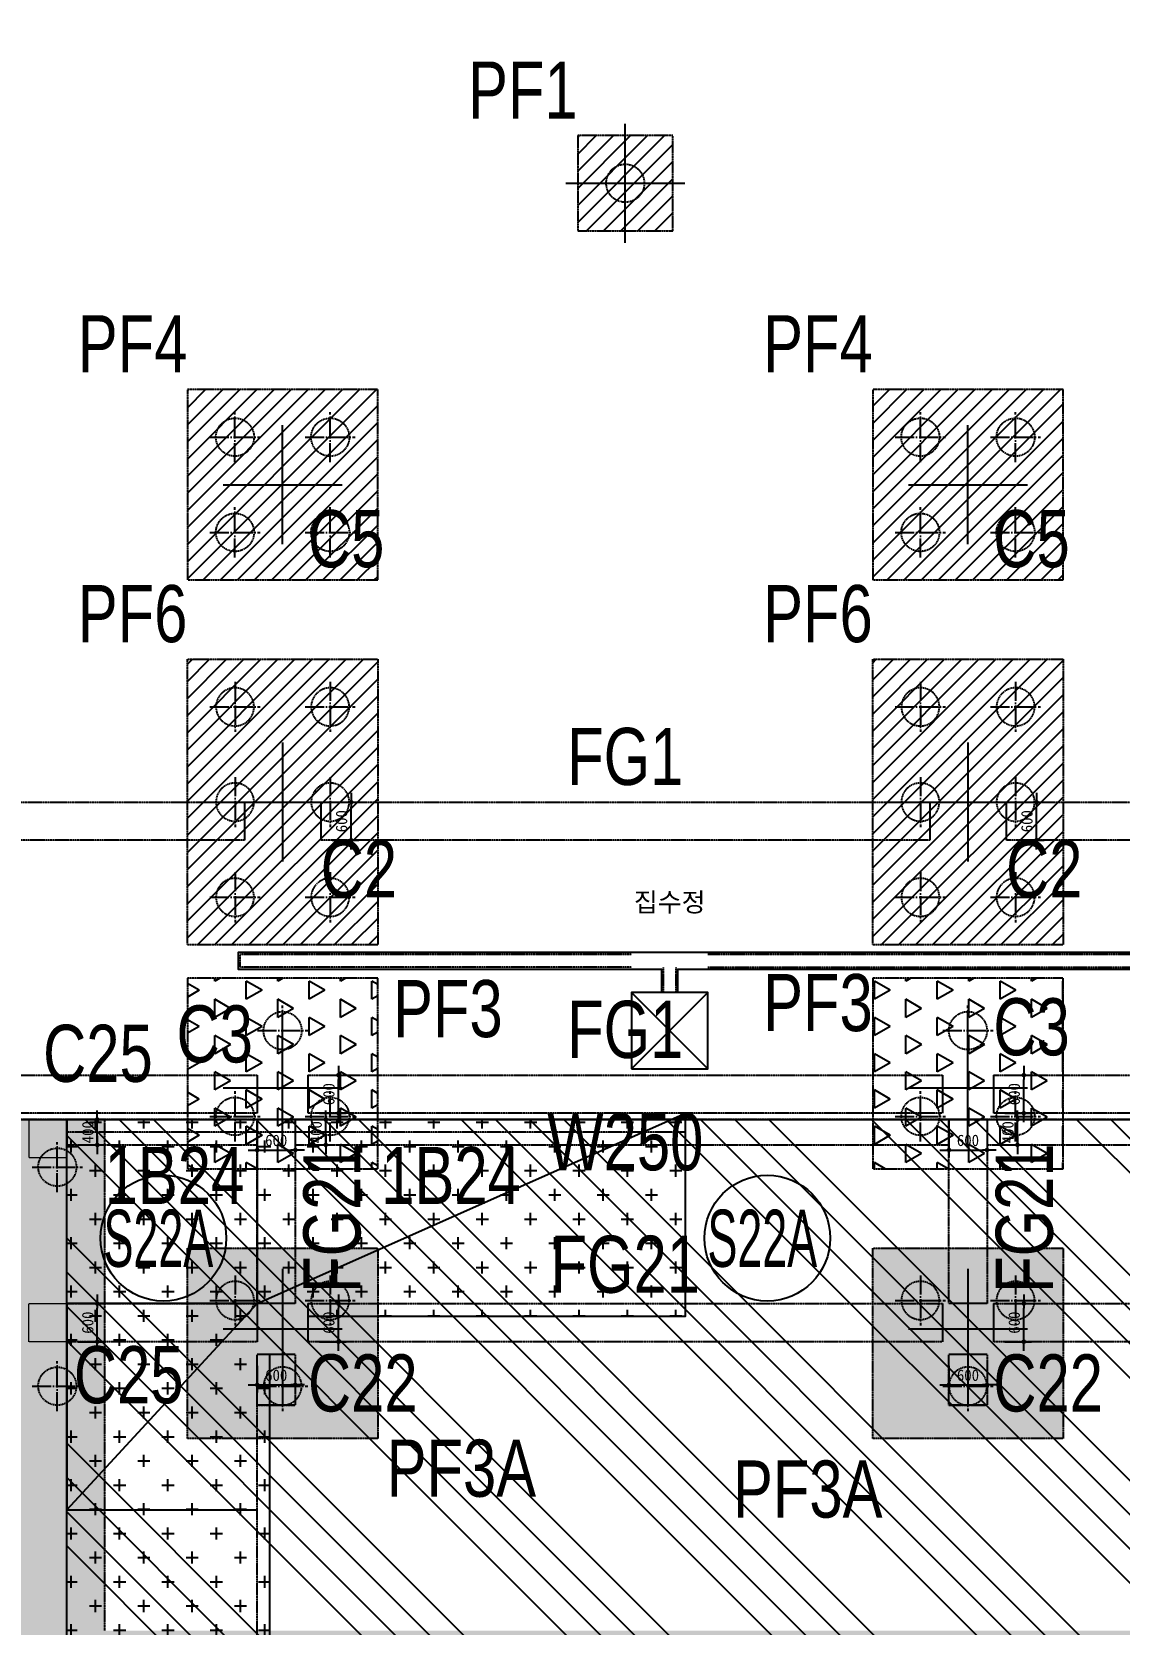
# Model space of a CAD drawing. Header units: millimetres. Extents: x -63681 to 183738, y 27655 to 152096.
# Drawn here: x 109202 to 126336, y 99155 to 124240 of the extents above; entities that cross this region are included whole.
import ezdxf
from ezdxf.enums import TextEntityAlignment as Align

# ---------------------------------------------------------------- set-up
doc = ezdxf.new("R2010")
doc.units = ezdxf.units.MM
doc.linetypes.add('ACAD_ISO04W100', pattern=[30, 24, -3, 0, -3])
doc.linetypes.add('HID', pattern=[2.3, 1.5, -0.8])
doc.layers.get('Defpoints').update_dxf_attribs({"color": 159})
for name, color, linetype in [('$0$A-HAT', 8, 'Continuous'), ('^DECK', 130, 'Continuous'), ('A-CEN', 1, 'Continuous'), ('A-ELE', 7, 'Continuous'), ('A-HAT', 251, 'Continuous'), ('A-OPEN', 1, 'Continuous'), ('BEAM-TEXT', 4, 'Continuous'), ('COLUMN-TEXT', 2, 'Continuous'), ('GIRDER-TEXT', 7, 'Continuous'), ('PILE', 4, 'HID'), ('S-FOOTING', 4, 'HID'), ('TXT-FOOTING', 4, 'HID'), ('TXT-SLAB', 6, 'Continuous'), ('WALL-TEXT', 6, 'Continuous'), ('기초패턴', 1, 'Continuous'), ('보(beam)', 4, 'HID'), ('보(girder)', 7, 'HID'), ('슬래브라인', 7, 'Continuous')]:
    doc.layers.add(name, color=color, linetype=linetype)
doc.layers.add('A-CON', color=2, linetype='Continuous', lineweight=9)
doc.layers.add('NOPLOT', color=191, linetype='Continuous', plot=False)
doc.layers.add('printlayer', color=6, linetype='Continuous', plot=False)
doc.styles.add('Gdim', font='DotumChe.ttf')
doc.styles.add('Gtx', font='Dotum.ttf')
doc.dimstyles.new('Gdim200', dxfattribs={"dimscale": 200, "dimtxt": 3, "dimasz": 1.2, "dimexe": 2, "dimexo": 3, "dimgap": 1, "dimtad": 1, "dimdsep": 46, "dimlunit": 6, "dimtxsty": 'Gdim', "dimblk1": '_CIDOT', "dimblk2": '_CIDOT', "dimsah": 1, "dimcen": 2.5, "dimdle": 2, "dimclrd": 1, "dimclre": 1, "dimclrt": 3, "dimazin": 2, "dimtfac": 1, "dimtix": 1, "dimtmove": 2, "dimatfit": 3, "dimldrblk": '_CIDOT', "dimfxl": 2, "dimtolj": 1, "dimtzin": 0, "dimarcsym": 0})

# ---------------------------------------------------------------- blocks, each defined once
blk = doc.blocks.new('_CIDOT')
at = {"color": 0, "linetype": 'ByBlock'}
blk.add_line((2, 0), (-1, 0), dxfattribs=at)
at = {"color": 0, "linetype": 'ByBlock', "const_width": 0.5}
blk.add_lwpolyline([(-0.25, 0, 1), (0.25, 0, 1)], format="xyb", close=True, dxfattribs=at)
blk = doc.blocks.new('*D338')
at = {"layer": 'Defpoints', "color": 155, "lineweight": -2, "transparency": 16777216}
for p, q in [((-1725, 700), (-1305, 700)), ((-1425, 172), (-1425, 628)), ((-1725, 100), (-1305, 100))]:
    blk.add_line(p, q, dxfattribs=at)
at = {"layer": 'Defpoints', "color": 0, "transparency": 16777216}
for p in [(-1905, 700), (-1425, 700), (-1905, 100)]:
    blk.add_point(p, dxfattribs=at)
at = {"layer": 'Defpoints', "color": 155, "lineweight": -2, "transparency": 16777216, "xscale": 71.99999999999994, "yscale": 71.99999999999994, "zscale": 71.99999999999994}
for p, rotation in [((-1425, 700), 90), ((-1425, 100), 270)]:
    blk.add_blockref('_CIDOT', p, dxfattribs=dict(at, rotation=rotation))
at = {"layer": 'Defpoints', "color": 3, "transparency": 16777216, "insert": (-1576, 400), "char_height": 180, "attachment_point": 5, "rotation": 90, "style": 'Gdim'}
blk.add_mtext('\\A1;{\\C155;600}', dxfattribs=at)
blk = doc.blocks.new('*D210')
at = {"layer": 'Defpoints', "color": 155, "lineweight": -2, "transparency": 16777216}
for p, q in [((-1725, 700), (-1305, 700)), ((-1425, 172), (-1425, 628)), ((-1725, 100), (-1305, 100))]:
    blk.add_line(p, q, dxfattribs=at)
at = {"layer": 'Defpoints', "color": 0, "transparency": 16777216}
for p in [(-1905, 700), (-1425, 700), (-1905, 100)]:
    blk.add_point(p, dxfattribs=at)
at = {"layer": 'Defpoints', "color": 155, "lineweight": -2, "transparency": 16777216, "xscale": 71.99999999999994, "yscale": 71.99999999999994, "zscale": 71.99999999999994}
for p, rotation in [((-1425, 700), 90), ((-1425, 100), 270)]:
    blk.add_blockref('_CIDOT', p, dxfattribs=dict(at, rotation=rotation))
at = {"layer": 'Defpoints', "color": 3, "transparency": 16777216, "insert": (-1576, 400), "char_height": 180, "attachment_point": 5, "rotation": 90, "style": 'Gdim'}
blk.add_mtext('\\A1;{\\C155;600}', dxfattribs=at)
blk = doc.blocks.new('*D360')
at = {"layer": 'Defpoints', "color": 155, "lineweight": -2, "transparency": 16777216}
for p, q in [((-1725, 700), (-1305, 700)), ((-1425, 172), (-1425, 628)), ((-1725, 100), (-1305, 100))]:
    blk.add_line(p, q, dxfattribs=at)
at = {"layer": 'Defpoints', "color": 0, "transparency": 16777216}
for p in [(-1905, 700), (-1425, 700), (-1905, 100)]:
    blk.add_point(p, dxfattribs=at)
at = {"layer": 'Defpoints', "color": 155, "lineweight": -2, "transparency": 16777216, "xscale": 71.99999999999994, "yscale": 71.99999999999994, "zscale": 71.99999999999994}
for p, rotation in [((-1425, 700), 90), ((-1425, 100), 270)]:
    blk.add_blockref('_CIDOT', p, dxfattribs=dict(at, rotation=rotation))
at = {"layer": 'Defpoints', "color": 3, "transparency": 16777216, "insert": (-1576, 400), "char_height": 180, "attachment_point": 5, "rotation": 90, "style": 'Gdim'}
blk.add_mtext('\\A1;{\\C155;600}', dxfattribs=at)
blk = doc.blocks.new('파일')
at = {"color": 1, "linetype": 'ACAD_ISO04W100'}
for p, q in [((16279.4, 3764.4), (16279.4, 3827.6)), ((16247.7, 3796), (16311, 3796))]:
    blk.add_line(p, q, dxfattribs=at)
at = {"layer": 'PILE'}
blk.add_circle((16279.4, 3796), 24, dxfattribs=at)
blk = doc.blocks.new('D600(2.5)PF4')
blk.add_lwpolyline([(31483, -271854), (31483, -274854), (34483, -274854), (34483, -271854), (31483, -271854)])
at = {"layer": 'NOPLOT'}
for p, q in [((32983, -274291), (32983, -272416)), ((32045, -273354), (33920, -273354))]:
    blk.add_line(p, q, dxfattribs=at)
at = {"xscale": 12.50000000000909, "yscale": 12.50000000000909, "zscale": 12.50000000000909}
for p in [(-171260, -320054), (-169760, -320054), (-171260, -321554), (-169760, -321554)]:
    blk.add_blockref('파일', p, dxfattribs=at)
blk = doc.blocks.new('D600(2.5)PF3')
blk.add_lwpolyline([(49397, -264096), (49397, -267096), (52397, -267096), (52397, -264096), (49397, -264096)])
at = {"layer": 'NOPLOT'}
for p, q in [((50897, -266770), (50897, -264865)), ((49960, -265821), (51835, -265821))]:
    blk.add_line(p, q, dxfattribs=at)
at = {"xscale": 12.50000000000909, "yscale": 12.50000000000909, "zscale": 12.50000000000909}
for p in [(-152595, -312371), (-153345, -313721), (-151845, -313721)]:
    blk.add_blockref('파일', p, dxfattribs=at)
blk = doc.blocks.new('D600(2.5)PF3A')
blk.add_lwpolyline([(49397, -264096), (49397, -267096), (52397, -267096), (52397, -264096), (49397, -264096)])
at = {"layer": 'NOPLOT'}
for p, q in [((50897, -266770), (50897, -264865)), ((49960, -265821), (51835, -265821))]:
    blk.add_line(p, q, dxfattribs=at)
at = {"xscale": 12.50000000000909, "yscale": 12.50000000000909, "zscale": 12.50000000000909}
for p in [(-152595, -312371), (-153345, -313721), (-151845, -313721)]:
    blk.add_blockref('파일', p, dxfattribs=at)
blk = doc.blocks.new('D600(2.5)PF6')
blk.add_lwpolyline([(49397, -271104), (49397, -275604), (52397, -275604), (52397, -271104), (49397, -271104)])
at = {"layer": 'NOPLOT'}
for p, q in [((50897, -274291), (50897, -272416)), ((49960, -273354), (51835, -273354))]:
    blk.add_line(p, q, dxfattribs=at)
at = {"xscale": 12.50000000000909, "yscale": 12.50000000000909, "zscale": 12.50000000000909}
for p in [(-153345, -319304), (-151845, -319304), (-153345, -320804), (-151845, -320804), (-153345, -322304), (-151845, -322304)]:
    blk.add_blockref('파일', p, dxfattribs=at)
blk = doc.blocks.new('D600(2.5)PF1')
blk.add_lwpolyline([(32233, -266553), (33733, -266553), (33733, -265053), (32233, -265053), (32233, -266553)])
at = {"layer": 'printlayer'}
for p, q in [((32983, -266740), (32983, -264865)), ((32045, -265803), (33920, -265803))]:
    blk.add_line(p, q, dxfattribs=at)
at = {"xscale": 12.50000000000909, "yscale": 12.50000000000909, "zscale": 12.50000000000909}
blk.add_blockref('파일', (-170510, -313253), dxfattribs=at)
blk = doc.blocks.new('*D222')
at = {"layer": 'Defpoints', "color": 155, "lineweight": -2, "transparency": 16777216}
for p, q in [((-2125, 700), (-1705, 700)), ((-1825, 172), (-1825, 628)), ((-2125, 100), (-1705, 100))]:
    blk.add_line(p, q, dxfattribs=at)
at = {"layer": 'Defpoints', "color": 0, "transparency": 16777216}
for p in [(-2305, 700), (-1825, 700), (-2305, 100)]:
    blk.add_point(p, dxfattribs=at)
at = {"layer": 'Defpoints', "color": 155, "lineweight": -2, "transparency": 16777216, "xscale": 71.99999999999994, "yscale": 71.99999999999994, "zscale": 71.99999999999994}
for p, rotation in [((-1825, 700), 90), ((-1825, 100), 270)]:
    blk.add_blockref('_CIDOT', p, dxfattribs=dict(at, rotation=rotation))
at = {"layer": 'Defpoints', "color": 3, "transparency": 16777216, "insert": (-1976, 400), "char_height": 180, "attachment_point": 5, "rotation": 90, "style": 'Gdim'}
blk.add_mtext('\\A1;{\\C155;600}', dxfattribs=at)
blk = doc.blocks.new('*D224')
at = {"layer": 'Defpoints', "color": 155, "lineweight": -2, "transparency": 16777216}
for p, q in [((-2125, 700), (-1705, 700)), ((-1825, 172), (-1825, 628)), ((-2125, 100), (-1705, 100))]:
    blk.add_line(p, q, dxfattribs=at)
at = {"layer": 'Defpoints', "color": 0, "transparency": 16777216}
for p in [(-2305, 700), (-1825, 700), (-2305, 100)]:
    blk.add_point(p, dxfattribs=at)
at = {"layer": 'Defpoints', "color": 155, "lineweight": -2, "transparency": 16777216, "xscale": 71.99999999999994, "yscale": 71.99999999999994, "zscale": 71.99999999999994}
for p, rotation in [((-1825, 700), 90), ((-1825, 100), 270)]:
    blk.add_blockref('_CIDOT', p, dxfattribs=dict(at, rotation=rotation))
at = {"layer": 'Defpoints', "color": 3, "transparency": 16777216, "insert": (-1976, 400), "char_height": 180, "attachment_point": 5, "rotation": 90, "style": 'Gdim'}
blk.add_mtext('\\A1;{\\C155;600}', dxfattribs=at)
blk = doc.blocks.new('*D226')
at = {"layer": 'Defpoints', "color": 155, "lineweight": -2, "transparency": 16777216}
for p, q in [((-2125, 700), (-1705, 700)), ((-1825, 172), (-1825, 628)), ((-2125, 100), (-1705, 100))]:
    blk.add_line(p, q, dxfattribs=at)
at = {"layer": 'Defpoints', "color": 0, "transparency": 16777216}
for p in [(-2305, 700), (-1825, 700), (-2305, 100)]:
    blk.add_point(p, dxfattribs=at)
at = {"layer": 'Defpoints', "color": 155, "lineweight": -2, "transparency": 16777216, "xscale": 71.99999999999994, "yscale": 71.99999999999994, "zscale": 71.99999999999994}
for p, rotation in [((-1825, 700), 90), ((-1825, 100), 270)]:
    blk.add_blockref('_CIDOT', p, dxfattribs=dict(at, rotation=rotation))
at = {"layer": 'Defpoints', "color": 3, "transparency": 16777216, "insert": (-1976, 400), "char_height": 180, "attachment_point": 5, "rotation": 90, "style": 'Gdim'}
blk.add_mtext('\\A1;{\\C155;600}', dxfattribs=at)
blk = doc.blocks.new('*D242')
at = {"layer": 'Defpoints', "color": 155, "lineweight": -2, "transparency": 16777216}
for p, q in [((-588, 572), (-588, 644)), ((-888, 500), (-468, 500)), ((-588, 100), (-588, 500)), ((-888, 100), (-468, 100)), ((-588, 28), (-588, -44))]:
    blk.add_line(p, q, dxfattribs=at)
at = {"layer": 'Defpoints', "color": 0, "transparency": 16777216}
for p in [(-1068, 500), (-588, 500), (-1068, 100)]:
    blk.add_point(p, dxfattribs=at)
at = {"layer": 'Defpoints', "color": 155, "lineweight": -2, "transparency": 16777216, "xscale": 71.99999999999994, "yscale": 71.99999999999994, "zscale": 71.99999999999994}
for p, rotation in [((-588, 500), 270), ((-588, 100), 90)]:
    blk.add_blockref('_CIDOT', p, dxfattribs=dict(at, rotation=rotation))
at = {"layer": 'Defpoints', "color": 3, "transparency": 16777216, "insert": (-738, 300), "char_height": 180, "attachment_point": 5, "rotation": 90, "style": 'Gdim'}
blk.add_mtext('\\A1;{\\C155;400}', dxfattribs=at)
blk = doc.blocks.new('*D244')
at = {"layer": 'Defpoints', "color": 155, "lineweight": -2, "transparency": 16777216}
for p, q in [((-588, 572), (-588, 644)), ((-888, 500), (-468, 500)), ((-588, 100), (-588, 500)), ((-888, 100), (-468, 100)), ((-588, 28), (-588, -44))]:
    blk.add_line(p, q, dxfattribs=at)
at = {"layer": 'Defpoints', "color": 0, "transparency": 16777216}
for p in [(-1068, 500), (-588, 500), (-1068, 100)]:
    blk.add_point(p, dxfattribs=at)
at = {"layer": 'Defpoints', "color": 155, "lineweight": -2, "transparency": 16777216, "xscale": 71.99999999999994, "yscale": 71.99999999999994, "zscale": 71.99999999999994}
for p, rotation in [((-588, 500), 270), ((-588, 100), 90)]:
    blk.add_blockref('_CIDOT', p, dxfattribs=dict(at, rotation=rotation))
at = {"layer": 'Defpoints', "color": 3, "transparency": 16777216, "insert": (-738, 300), "char_height": 180, "attachment_point": 5, "rotation": 90, "style": 'Gdim'}
blk.add_mtext('\\A1;{\\C155;400}', dxfattribs=at)
blk = doc.blocks.new('*D237')
at = {"layer": 'Defpoints', "color": 155, "lineweight": -2, "transparency": 16777216}
for p, q in [((-588, 572), (-588, 644)), ((-888, 500), (-468, 500)), ((-588, 100), (-588, 500)), ((-888, 100), (-468, 100)), ((-588, 28), (-588, -44))]:
    blk.add_line(p, q, dxfattribs=at)
at = {"layer": 'Defpoints', "color": 0, "transparency": 16777216}
for p in [(-1068, 500), (-588, 500), (-1068, 100)]:
    blk.add_point(p, dxfattribs=at)
at = {"layer": 'Defpoints', "color": 155, "lineweight": -2, "transparency": 16777216, "xscale": 71.99999999999994, "yscale": 71.99999999999994, "zscale": 71.99999999999994}
for p, rotation in [((-588, 500), 270), ((-588, 100), 90)]:
    blk.add_blockref('_CIDOT', p, dxfattribs=dict(at, rotation=rotation))
at = {"layer": 'Defpoints', "color": 3, "transparency": 16777216, "insert": (-738, 300), "char_height": 180, "attachment_point": 5, "rotation": 90, "style": 'Gdim'}
blk.add_mtext('\\A1;{\\C155;400}', dxfattribs=at)
blk = doc.blocks.new('*D220')
at = {"layer": 'Defpoints', "color": 155, "lineweight": -2, "transparency": 16777216}
for p, q in [((-2125, 700), (-1705, 700)), ((-1825, 172), (-1825, 628)), ((-2125, 100), (-1705, 100))]:
    blk.add_line(p, q, dxfattribs=at)
at = {"layer": 'Defpoints', "color": 0, "transparency": 16777216}
for p in [(-2305, 700), (-1825, 700), (-2305, 100)]:
    blk.add_point(p, dxfattribs=at)
at = {"layer": 'Defpoints', "color": 155, "lineweight": -2, "transparency": 16777216, "xscale": 71.99999999999994, "yscale": 71.99999999999994, "zscale": 71.99999999999994}
for p, rotation in [((-1825, 700), 90), ((-1825, 100), 270)]:
    blk.add_blockref('_CIDOT', p, dxfattribs=dict(at, rotation=rotation))
at = {"layer": 'Defpoints', "color": 3, "transparency": 16777216, "insert": (-1976, 400), "char_height": 180, "attachment_point": 5, "rotation": 90, "style": 'Gdim'}
blk.add_mtext('\\A1;{\\C155;600}', dxfattribs=at)
blk = doc.blocks.new('A$Cecc8fa15')
at = {"layer": '기초패턴'}
h = blk.add_hatch(dxfattribs=at)
h.set_pattern_fill('ANSI31', color=256, scale=60)
h.set_pattern_definition([(45, (-385073.9, -148605.02), (-134.70384, 134.70384), [])])
h.paths.add_polyline_path([(41800, -7700), (49000, -7700), (49000, -12450), (41800, -12450)])
h.paths.add_polyline_path([(41800, -27400), (41800, -27100), (42700, -27100), (42711, -24805), (41800, -24800), (41800, -18900), (49750, -18900), (49750, -27400)])
h.paths.add_polyline_path([(49900, -22750), (54100, -22750), (54100, -18250), (49900, -18250)])
h.paths.add_polyline_path([(50500, -11000), (53500, -11000), (53500, -8000), (50500, -8000)])
h.paths.add_polyline_path([(50500, -6750), (53500, -6750), (53500, -2250), (50500, -2250)])
h.paths.add_polyline_path([(61300, -6750), (64300, -6750), (64300, -2250), (61300, -2250)])
h.paths.add_polyline_path([(61300, -11000), (64300, -11000), (64300, -8000), (61300, -8000)])
h.paths.add_polyline_path([(60550, -23500), (65050, -23500), (65050, -17500), (60550, -17500)])
h.paths.add_polyline_path([(56650, -15000), (58150, -15000), (58150, -13500), (56650, -13500)])
h.paths.add_polyline_path([(67450, -15000), (68950, -15000), (68950, -13500), (67450, -13500)])
h.paths.add_polyline_path([(72100, -11000), (75100, -11000), (75100, -8000), (72100, -8000)])
h.paths.add_polyline_path([(72100, -6750), (75100, -6750), (75100, -2250), (72100, -2250)])
h.paths.add_polyline_path([(78250, -6500), (79750, -6500), (79750, -8000), (78250, -8000)])
h.paths.add_polyline_path([(78250, -15000), (79750, -15000), (79750, -13500), (78250, -13500)])
h.paths.add_polyline_path([(71350, -23500), (75850, -23500), (75850, -17500), (71350, -17500)])
h.paths.add_polyline_path([(67450, -27500), (68950, -27500), (68950, -26000), (67450, -26000)])
h.paths.add_polyline_path([(61300, -33000), (64300, -33000), (64300, -30000), (61300, -30000)])
h.paths.add_polyline_path([(61300, -34250), (64300, -34250), (64300, -38750), (61300, -38750)])
h.paths.add_polyline_path([(50500, -43525), (53500, -43525), (53500, -46525), (50500, -46525)])
h.paths.add_polyline_path([(47250, -46300), (48750, -46300), (48750, -43300), (47250, -43300)])
h.paths.add_polyline_path([(72100, -38750), (75100, -38750), (75100, -34250), (72100, -34250)])
h.paths.add_polyline_path([(72100, -33000), (75100, -33000), (75100, -30000), (72100, -30000)])
h.paths.add_polyline_path([(78250, -27500), (79750, -27500), (79750, -26000), (78250, -26000)])
h.paths.add_polyline_path([(82900, -30000), (85900, -30000), (85900, -33000), (82900, -33000)])
h.paths.add_polyline_path([(89050, -27500), (90550, -27500), (90550, -26000), (89050, -26000)])
h.paths.add_polyline_path([(93700, -33000), (96700, -33000), (96700, -30000), (93700, -30000)])
h.paths.add_polyline_path([(99850, -27500), (101350, -27500), (101350, -26000), (99850, -26000)])
h.paths.add_polyline_path([(104500, -33000), (107500, -33000), (107500, -30000), (104500, -30000)])
h.paths.add_polyline_path([(119800, -36400), (127000, -36400), (127000, -29700), (119800, -29700)])
h.paths.add_polyline_path([(114100, -46300), (115600, -46300), (115600, -43300), (114100, -43300)])
h.paths.add_polyline_path([(119175, -46300), (122175, -46300), (122175, -43300), (119175, -43300)])
h.paths.add_polyline_path([(102050, -55700), (103550, -55700), (103550, -52700), (102050, -52700)])
h.paths.add_polyline_path([(107525, -55700), (110525, -55700), (110525, -52700), (107525, -52700)])
h.paths.add_polyline_path([(114100, -51350), (115600, -51350), (115600, -49850), (114100, -49850)])
h.paths.add_polyline_path([(119175, -55700), (122175, -55700), (122175, -52700), (119175, -52700)])
h.paths.add_polyline_path([(114100, -58350), (115600, -58350), (115600, -56850), (114100, -56850)])
h.paths.add_polyline_path([(107525, -62500), (110525, -62500), (110525, -59500), (107525, -59500)])
h.paths.add_polyline_path([(102050, -62500), (103550, -62500), (103550, -59500), (102050, -59500)])
h.paths.add_polyline_path([(119175, -60400), (122175, -60400), (122175, -57400), (119175, -57400)])
h.paths.add_polyline_path([(119175, -62500), (122175, -62500), (122175, -61000), (119175, -61000)])
h.paths.add_polyline_path([(114100, -65500), (115600, -65500), (115600, -64000), (114100, -64000)])
h.paths.add_polyline_path([(107525, -70000), (110525, -70000), (110525, -67000), (107525, -67000)])
h.paths.add_polyline_path([(102050, -70000), (103550, -70000), (103550, -67000), (102050, -67000)])
h.paths.add_polyline_path([(119175, -70000), (122175, -70000), (122175, -67000), (119175, -67000)])
h.paths.add_polyline_path([(51250, -66300), (52750, -66300), (52750, -69300), (51250, -69300)])
h = blk.add_hatch(dxfattribs=at)
h.set_pattern_fill('AR-B88', color=256, scale=3, angle=90)
h.set_pattern_definition([(90, (-385073.9, -148605), (-609.6, 4e-14), []), (180, (-385073.9, -148605.02), (-609.6, -304.8), [609.6, -609.6])])
h.paths.add_polyline_path([(50500, -39275), (53500, -39275), (53500, -42275), (50500, -42275)])
h.paths.add_polyline_path([(61300, -43525), (64300, -43525), (64300, -46525), (61300, -46525)], flags=17)
h.paths.add_polyline_path([(72100, -43525), (75100, -43525), (75100, -46525), (72100, -46525)], flags=17)
h.paths.add_polyline_path([(82900, -43525), (85900, -43525), (85900, -46525), (82900, -46525)], flags=17)
h.paths.add_polyline_path([(93400, -43800), (103300, -43800), (103300, -48700), (93400, -48700)])
h.paths.add_polyline_path([(93700, -70000), (96700, -70000), (96700, -67000), (93700, -67000)])
h.paths.add_polyline_path([(82900, -66650), (85900, -66650), (85900, -69650), (82900, -69650)])
h.paths.add_polyline_path([(72100, -69300), (75100, -69300), (75100, -66300), (72100, -66300)], flags=17)
h.paths.add_polyline_path([(61300, -66300), (64300, -66300), (64300, -69300), (61300, -69300)], flags=17)
h.paths.add_polyline_path([(97900, -68600), (96700, -68600), (96700, -69500), (100000, -69500), (100000, -49550), (60000, -49550), (60000, -41500), (58500, -41500), (58500, -68300), (61300, -68300), (61300, -67400), (60100, -67400), (60100, -64900), (61300, -64900), (61300, -66300), (64300, -66300), (64300, -68300), (72100, -68300), (72100, -66300), (75100, -66300), (75100, -68300), (82900, -68300), (82900, -66650), (85900, -66650), (85900, -69500), (93700, -69500), (93700, -67000), (96700, -67000), (96700, -66100), (97900, -66100)])
h = blk.add_hatch(dxfattribs=at)
h.set_pattern_fill('TRIANG', color=256, scale=60, angle=90)
h.set_pattern_definition([(150, (-385073.9, -148605), (-494.9335, -285.75), [285.75, -285.75]), (210, (-385073.9, -148605), (-3e-07, -571.5), [285.75, -285.75]), (90, (-385321.36, -148747.9), (-494.9335, 285.75), [285.75, -285.75])])
h.paths.add_polyline_path([(61300, -39275), (64300, -39275), (64300, -42275), (61300, -42275)])
h.paths.add_polyline_path([(72100, -39275), (75100, -39275), (75100, -42275), (72100, -42275)])
blk = doc.blocks.new('*U339')
at = {"layer": 'Defpoints'}
for p, q in [((-1905.451, 700), (-1905.451, 100)), ((7694.549, 700), (7694.549, 100))]:
    blk.add_line(p, q, dxfattribs=at)
at = {"layer": '보(girder)'}
for p, q in [((-1905.451, 700), (7694.549, 700)), ((7694.549, 100), (-1905.451, 100))]:
    blk.add_line(p, q, dxfattribs=at)
at = {"layer": 'Defpoints'}
dim = blk.add_linear_dim(base=(-1425.451, 700), p1=(-1905.451, 100), p2=(-1905.451, 700), angle=90, text='{\\C155;<>}', dimstyle='Gdim200', override={"dimscale": 60, "dimzin": 8, "dimclrd": 155, "dimclre": 155}, dxfattribs=at)
dim.commit()
dim.dimension.update_dxf_attribs({"geometry": '*D338', "text_midpoint": (-1575.571, 400)})
blk = doc.blocks.new('*U211')
at = {"layer": 'Defpoints'}
for p, q in [((-1905.451, 700), (-1905.451, 100)), ((8094.549, 700), (8094.549, 100))]:
    blk.add_line(p, q, dxfattribs=at)
at = {"layer": '보(girder)'}
for p, q in [((-1905.451, 700), (8094.549, 700)), ((8094.549, 100), (-1905.451, 100))]:
    blk.add_line(p, q, dxfattribs=at)
at = {"layer": 'Defpoints'}
dim = blk.add_linear_dim(base=(-1425.451, 700), p1=(-1905.451, 100), p2=(-1905.451, 700), angle=90, text='{\\C155;<>}', dimstyle='Gdim200', override={"dimscale": 60, "dimzin": 8, "dimclrd": 155, "dimclre": 155}, dxfattribs=at)
dim.commit()
dim.dimension.update_dxf_attribs({"geometry": '*D210', "text_midpoint": (-1575.571, 400)})
blk = doc.blocks.new('*U361')
at = {"layer": 'Defpoints'}
for p, q in [((-1905.451, 700), (-1905.451, 100)), ((7894.549, 700), (7894.549, 100))]:
    blk.add_line(p, q, dxfattribs=at)
at = {"layer": '보(girder)'}
for p, q in [((-1905.451, 700), (7894.549, 700)), ((7894.549, 100), (-1905.451, 100))]:
    blk.add_line(p, q, dxfattribs=at)
at = {"layer": 'Defpoints'}
dim = blk.add_linear_dim(base=(-1425.451, 700), p1=(-1905.451, 100), p2=(-1905.451, 700), angle=90, text='{\\C155;<>}', dimstyle='Gdim200', override={"dimscale": 60, "dimzin": 8, "dimclrd": 155, "dimclre": 155}, dxfattribs=at)
dim.commit()
dim.dimension.update_dxf_attribs({"geometry": '*D360', "text_midpoint": (-1575.571, 400)})
blk = doc.blocks.new('*U223')
at = {"layer": 'Defpoints'}
for p, q in [((-2305.451, 700), (-2305.451, 100)), ((594.549, 700), (594.549, 100))]:
    blk.add_line(p, q, dxfattribs=at)
at = {"layer": '보(girder)'}
for p, q in [((-2305.451, 700), (594.549, 700)), ((594.549, 100), (-2305.451, 100))]:
    blk.add_line(p, q, dxfattribs=at)
at = {"layer": 'Defpoints'}
dim = blk.add_linear_dim(base=(-1825.451, 700), p1=(-2305.451, 100), p2=(-2305.451, 700), angle=90, text='{\\C155;<>}', dimstyle='Gdim200', override={"dimscale": 60, "dimzin": 8, "dimclrd": 155, "dimclre": 155}, dxfattribs=at)
dim.commit()
dim.dimension.update_dxf_attribs({"geometry": '*D222', "text_midpoint": (-1975.571, 400)})
blk = doc.blocks.new('*U225')
at = {"layer": 'Defpoints'}
for p, q in [((-2305.451, 700), (-2305.451, 100)), ((7694.549, 700), (7694.549, 100))]:
    blk.add_line(p, q, dxfattribs=at)
at = {"layer": '보(girder)'}
for p, q in [((-2305.451, 700), (7694.549, 700)), ((7694.549, 100), (-2305.451, 100))]:
    blk.add_line(p, q, dxfattribs=at)
at = {"layer": 'Defpoints'}
dim = blk.add_linear_dim(base=(-1825.451, 700), p1=(-2305.451, 100), p2=(-2305.451, 700), angle=90, text='{\\C155;<>}', dimstyle='Gdim200', override={"dimscale": 60, "dimzin": 8, "dimclrd": 155, "dimclre": 155}, dxfattribs=at)
dim.commit()
dim.dimension.update_dxf_attribs({"geometry": '*D224', "text_midpoint": (-1975.571, 400)})
blk = doc.blocks.new('*U227')
at = {"layer": 'Defpoints'}
for p, q in [((-2305.451, 700), (-2305.451, 100)), ((694.549, 700), (694.549, 100))]:
    blk.add_line(p, q, dxfattribs=at)
at = {"layer": '보(girder)'}
for p, q in [((-2305.451, 700), (694.549, 700)), ((694.549, 100), (-2305.451, 100))]:
    blk.add_line(p, q, dxfattribs=at)
at = {"layer": 'Defpoints'}
dim = blk.add_linear_dim(base=(-1825.451, 700), p1=(-2305.451, 100), p2=(-2305.451, 700), angle=90, text='{\\C155;<>}', dimstyle='Gdim200', override={"dimscale": 60, "dimzin": 8, "dimclrd": 155, "dimclre": 155}, dxfattribs=at)
dim.commit()
dim.dimension.update_dxf_attribs({"geometry": '*D226', "text_midpoint": (-1975.571, 400)})
blk = doc.blocks.new('*U243')
at = {"layer": 'Defpoints'}
for p, q in [((-1067.879, 500), (-1067.879, 100)), ((1932.121, 500), (1932.121, 100))]:
    blk.add_line(p, q, dxfattribs=at)
at = {"layer": '보(beam)'}
for p, q in [((1932.121, 500), (-1067.879, 500)), ((-1067.879, 100), (1932.121, 100))]:
    blk.add_line(p, q, dxfattribs=at)
at = {"layer": 'Defpoints'}
dim = blk.add_linear_dim(base=(-587.879, 500), p1=(-1067.879, 100), p2=(-1067.879, 500), angle=90, text='{\\C155;<>}', dimstyle='Gdim200', override={"dimscale": 60, "dimzin": 8, "dimclrd": 155, "dimclre": 155}, dxfattribs=at)
dim.commit()
dim.dimension.update_dxf_attribs({"geometry": '*D242', "text_midpoint": (-737.999, 300)})
blk = doc.blocks.new('*U245')
at = {"layer": 'Defpoints'}
for p, q in [((-1067.879, 500), (-1067.879, 100)), ((9232.121, 500), (9232.121, 100))]:
    blk.add_line(p, q, dxfattribs=at)
at = {"layer": '보(beam)'}
for p, q in [((9232.121, 500), (-1067.879, 500)), ((-1067.879, 100), (9232.121, 100))]:
    blk.add_line(p, q, dxfattribs=at)
at = {"layer": 'Defpoints'}
dim = blk.add_linear_dim(base=(-587.879, 500), p1=(-1067.879, 100), p2=(-1067.879, 500), angle=90, text='{\\C155;<>}', dimstyle='Gdim200', override={"dimscale": 60, "dimzin": 8, "dimclrd": 155, "dimclre": 155}, dxfattribs=at)
dim.commit()
dim.dimension.update_dxf_attribs({"geometry": '*D244', "text_midpoint": (-737.999, 300)})
blk = doc.blocks.new('*U238')
at = {"layer": 'Defpoints'}
for p, q in [((-1067.879, 500), (-1067.879, 100)), ((9132.121, 500), (9132.121, 100))]:
    blk.add_line(p, q, dxfattribs=at)
at = {"layer": '보(beam)'}
for p, q in [((9132.121, 500), (-1067.879, 500)), ((-1067.879, 100), (9132.121, 100))]:
    blk.add_line(p, q, dxfattribs=at)
at = {"layer": 'Defpoints'}
dim = blk.add_linear_dim(base=(-587.879, 500), p1=(-1067.879, 100), p2=(-1067.879, 500), angle=90, text='{\\C155;<>}', dimstyle='Gdim200', override={"dimscale": 60, "dimzin": 8, "dimclrd": 155, "dimclre": 155}, dxfattribs=at)
dim.commit()
dim.dimension.update_dxf_attribs({"geometry": '*D237', "text_midpoint": (-737.999, 300)})
blk = doc.blocks.new('*U221')
at = {"layer": 'Defpoints'}
for p, q in [((-2305.451, 700), (-2305.451, 100)), ((-1505.451, 700), (-1505.451, 100))]:
    blk.add_line(p, q, dxfattribs=at)
at = {"layer": '보(girder)'}
for p, q in [((-2305.451, 700), (-1505.451, 700)), ((-1505.451, 100), (-2305.451, 100))]:
    blk.add_line(p, q, dxfattribs=at)
at = {"layer": 'Defpoints'}
dim = blk.add_linear_dim(base=(-1825.451, 700), p1=(-2305.451, 100), p2=(-2305.451, 700), angle=90, text='{\\C155;<>}', dimstyle='Gdim200', override={"dimscale": 60, "dimzin": 8, "dimclrd": 155, "dimclre": 155}, dxfattribs=at)
dim.commit()
dim.dimension.update_dxf_attribs({"geometry": '*D220', "text_midpoint": (-1975.571, 400)})

msp = doc.modelspace()

# ---------------------------------------------------------------- hatches: boundary and pattern name
at = {"layer": '$0$A-HAT'}
h = msp.add_hatch(dxfattribs=at)
h.set_pattern_fill('CROSS', color=1, scale=60)
h.paths.add_polyline_path([(109753.571, 98155.018), (109753.571, 107105.018), (119503.571, 107105.018), (119503.571, 104005.018), (113553.571, 104005.018), (113553.571, 104205.018), (112753.571, 104205.018), (112753.571, 103405.018), (112953.571, 103405.018), (112953.571, 98155.018)])
at = {"layer": 'A-HAT'}
h = msp.add_hatch(dxfattribs=at)
h.set_pattern_fill('ANSI34', color=256, scale=120, angle=90)
h.paths.add_polyline_path([(151253.571, 106705.018), (152453.571, 106705.018), (152453.571, 105505.018), (151253.571, 105505.018)])
h.paths.add_polyline_path([(109753.571, 107105.018), (152753.571, 107105.018), (152753.571, 104205.018), (146453.571, 104205.018), (146453.571, 100505.018), (149453.571, 100505.018), (149453.57, 80005.018), (148253.571, 80005.018), (148253.571, 82505.018), (147053.571, 82505.018), (147053.57, 80005.018), (135153.571, 80005.018), (135153.571, 81205.018), (111653.571, 81205.017), (111653.571, 83705.018), (110453.571, 83705.018), (110453.571, 81205.017), (109753.571, 81205.018)])

# ---------------------------------------------------------------- linework, layer by layer
at = {"layer": '^DECK', "color": 0}
for centre in [(111275.601, 105236.779), (120792.04, 105236.779)]:
    msp.add_circle(centre, 990.918, dxfattribs=at)
at = {"layer": 'A-CEN'}
for p, q in [((118653.561, 107905.022), (119853.561, 109105.022)), ((119853.561, 107905.022), (118653.561, 109105.022))]:
    msp.add_line(p, q, dxfattribs=at)
at = {"layer": 'A-CON', "color": 6, "linetype": 'HID', "ltscale": 0.3, "elevation": 0}
for points in [[(109153.571, 106505.018), (109753.571, 106505.018), (109753.571, 107105.018), (109153.571, 107105.018)], [(109153.571, 104205.018), (109753.571, 104205.018), (109753.571, 103605.018), (109153.571, 103605.018)]]:
    msp.add_lwpolyline(points, close=True, dxfattribs=at)
at = {"layer": 'A-ELE', "elevation": 0}
for points in [[(152053.571, 109735.018), (112453.561, 109735.018), (112453.561, 109475.018), (119123.561, 109475.018), (119123.561, 109105.016)], [(119383.561, 109105.016), (119383.561, 109475.018), (141523.571, 109475.018)]]:
    msp.add_lwpolyline(points, dxfattribs=at)
msp.add_lwpolyline([(118653.561, 107905.022), (119853.561, 107905.022), (119853.561, 109105.022), (118653.561, 109105.022)], close=True, dxfattribs=at)
at = {"layer": 'A-OPEN'}
for p, q in [((112753.571, 104205.018), (119503.571, 107205.018)), ((109753.571, 100955.019), (112753.571, 104205.019))]:
    msp.add_line(p, q, dxfattribs=at)
at = {"layer": 'NOPLOT', "linetype": 'HID'}
for p, q in [((119153.561, 109105.016), (119153.561, 109505.017)), ((119353.561, 109105.016), (119353.561, 109505.017))]:
    msp.add_line(p, q, dxfattribs=at)
at = {"layer": 'NOPLOT', "linetype": 'HID', "elevation": 0}
for points in [[(118653.561, 109705.018), (112483.561, 109705.018)], [(112483.561, 109505.018), (112483.561, 109705.018)], [(152023.571, 109705.018), (119853.561, 109705.018)], [(118653.561, 109505.018), (112483.561, 109505.018)], [(119853.561, 109505.018), (152023.571, 109505.018)]]:
    msp.add_lwpolyline(points, dxfattribs=at)
at = {"layer": 'NOPLOT', "elevation": 0}
msp.add_lwpolyline([(109753.57, 81205.018), (109753.571, 107105.018), (152753.571, 107105.018), (152753.571, 104205.018), (146453.571, 104205.018), (146453.571, 100505.018), (149453.571, 100505.018), (149453.57, 80005.018), (135153.571, 80005.018), (135153.571, 81205.018)], close=True, dxfattribs=at)
at = {"layer": 'S-FOOTING', "elevation": 0}
msp.add_lwpolyline([(110353.571, 99055.017), (110353.571, 107105.018), (108853.571, 107105.018), (108853.571, 99055.017)], dxfattribs=at)
at = {"layer": '보(girder)'}
for p, q in [((112753.571, 102605.018), (113353.571, 102605.018)), ((123653.571, 102605.018), (124253.571, 102605.018))]:
    msp.add_line(p, q, dxfattribs=at)
at = {"layer": '슬래브라인'}
for p, q in [((92153.571, 107105.018), (152453.571, 107105.018)), ((112731.652, 107105.018), (113353.571, 107105.018)), ((123653.571, 107105.018), (124253.571, 107105.018))]:
    msp.add_line(p, q, dxfattribs=at)
at = {"layer": '슬래브라인', "linetype": 'HID'}
msp.add_line((119503.571, 106905.018), (109753.571, 106905.018), dxfattribs=at)
at = {"layer": '슬래브라인', "elevation": 0}
for points in [[(119503.571, 104205.018), (119503.571, 107105.018), (112753.571, 107105.018), (112753.571, 104205.018)], [(113553.571, 104005.018), (119503.571, 104005.018), (119503.571, 106905.018)], [(112753.571, 104205.018), (109753.571, 104205.018), (109753.571, 100955.018), (112753.571, 100955.018)], [(109753.571, 98155.018), (112953.571, 98155.018), (112953.571, 103405.018)]]:
    msp.add_lwpolyline(points, dxfattribs=at)
at = {"layer": '슬래브라인', "linetype": 'HID', "elevation": 0}
for points in [[(113553.571, 104205.018), (119503.571, 104205.018), (119503.571, 106905.018)], [(109753.571, 98355.018), (112753.571, 98355.018), (112753.571, 103405.018)]]:
    msp.add_lwpolyline(points, dxfattribs=at)

# ---------------------------------------------------------------- block references
at = {"layer": 'PILE', "xscale": 12.50000000000909, "yscale": 12.50000000000909, "zscale": 12.50000000000909}
for p in [(-93888.746, 58905.015), (-93888.746, 55455.015)]:
    msp.add_blockref('파일', p, dxfattribs=at)
at = {"layer": 'S-FOOTING'}
for name, p in [('D600(2.5)PF1', (85570.827, 387657.961)), ('D600(2.5)PF4', (80170.827, 390458.653)), ('D600(2.5)PF4', (90970.827, 390458.653)), ('D600(2.5)PF3', (62256.191, 373425.961)), ('D600(2.5)PF3', (73056.191, 373425.961))]:
    msp.add_blockref(name, p, dxfattribs=at)
at = {"layer": 'S-FOOTING', "xscale": -1.000000000000001, "rotation": 180}
for name, p in [('D600(2.5)PF6', (62256.191, -161248.618)), ('D600(2.5)PF6', (73056.191, -161248.618)), ('D600(2.5)PF3A', (62256.191, -162015.926)), ('D600(2.5)PF3A', (73056.191, -162015.926))]:
    msp.add_blockref(name, p, dxfattribs=at)
at = {"layer": '기초패턴'}
msp.add_blockref('A$Cecc8fa15', (50353.571, 148605.018), dxfattribs=at)
at = {"layer": '보(beam)'}
for name, p in [('*U243', (110821.45, 106605.017)), ('*U245', (114421.45, 106605.018)), ('*U238', (125321.45, 106605.018))]:
    msp.add_blockref(name, p, dxfattribs=at)
at = {"layer": '보(girder)'}
for name, p in [('*U339', (104859.022, 111405.018)), ('*U339', (115659.022, 111405.018)), ('*U339', (126459.022, 111405.018)), ('*U211', (104659.022, 107105.018)), ('*U211', (115459.022, 107105.018)), ('*U361', (126259.022, 107105.018)), ('*U227', (112059.022, 103505.018)), ('*U225', (115859.022, 103505.018)), ('*U225', (126659.022, 103505.018))]:
    msp.add_blockref(name, p, dxfattribs=at)
at = {"layer": '보(girder)', "rotation": 270}
for name, p in [('*U223', (112653.571, 104799.567)), ('*U223', (123553.571, 104799.567)), ('*U221', (112653.571, 101099.567)), ('*U221', (123553.571, 101099.567))]:
    msp.add_blockref(name, p, dxfattribs=at)

# ---------------------------------------------------------------- texts
at = {"layer": 'BEAM-TEXT', "style": 'Gtx', "width": 0.8}
for p in [(111449.626, 105504.005), (115807.967, 105504.005)]:
    msp.add_text('1B24', height=900, dxfattribs=at).set_placement(p, align=Align.BOTTOM_CENTER)
at = {"layer": 'COLUMN-TEXT', "color": 3, "style": 'Gtx', "width": 0.8}
for s, p in [('C5', (113553.571, 116705.018)), ('C5', (124353.571, 116705.018)), ('C2', (113753.571, 111505.018)), ('C2', (124553.571, 111505.018)), ('C3', (111482.034, 108903.79)), ('C3', (124353.571, 109015.614)), ('C22', (113553.571, 103405.018)), ('C22', (124353.571, 103405.018))]:
    msp.add_text(s, height=900, dxfattribs=at).set_placement(p, align=Align.TOP_LEFT)
at = {"layer": 'COLUMN-TEXT', "color": 1, "style": 'Gtx', "width": 0.8}
for p in [(109379.496, 108597.733), (109864.236, 103534.663)]:
    msp.add_text('C25', height=900, dxfattribs=at).set_placement(p, align=Align.TOP_LEFT)
at = {"layer": 'GIRDER-TEXT', "style": 'Gtx', "width": 0.8}
for s, p in [('FG1', (118553.571, 112105.018)), ('FG1', (118553.571, 107805.018)), ('FG21', (118553.571, 104105.018))]:
    msp.add_text(s, height=900, dxfattribs=at).set_placement(p, align=Align.BOTTOM_CENTER)
for p in [(114650.387, 105551.819), (125561.251, 105551.819)]:
    msp.add_text('FG21', height=900, rotation=90, dxfattribs=at).set_placement(p, align=Align.BOTTOM_CENTER)
at = {"layer": 'NOPLOT', "style": 'Gtx'}
msp.add_text('집수정', height=300, dxfattribs=at).set_placement((118688.671, 110379.645))
at = {"layer": 'TXT-FOOTING', "style": 'Gtx', "width": 0.8}
for s, p in [('PF1', (117803.571, 122602.481)), ('PF4', (111653.571, 118605.018)), ('PF4', (122453.571, 118605.018)), ('PF6', (111653.571, 114355.018)), ('PF6', (122453.571, 114355.018)), ('PF3', (122453.571, 108227.176)), ('PF3', (116622.01, 108132.121)), ('PF3A', (117148.419, 100892.042)), ('PF3A', (122606.405, 100563.509))]:
    msp.add_text(s, height=900, dxfattribs=at).set_placement(p, align=Align.BOTTOM_RIGHT)
at = {"layer": 'TXT-SLAB', "style": 'Gtx', "width": 0.6}
for p in [(110332.314, 104783.887), (119848.752, 104783.887)]:
    msp.add_text('S22A', height=900, dxfattribs=at).set_placement(p)
at = {"layer": 'WALL-TEXT', "style": 'Gtx', "width": 0.8}
msp.add_text('W250', height=900, dxfattribs=at).set_placement((118553.571, 107205.018, 0), align=Align.TOP_CENTER)

doc.saveas('drawing.dxf')
